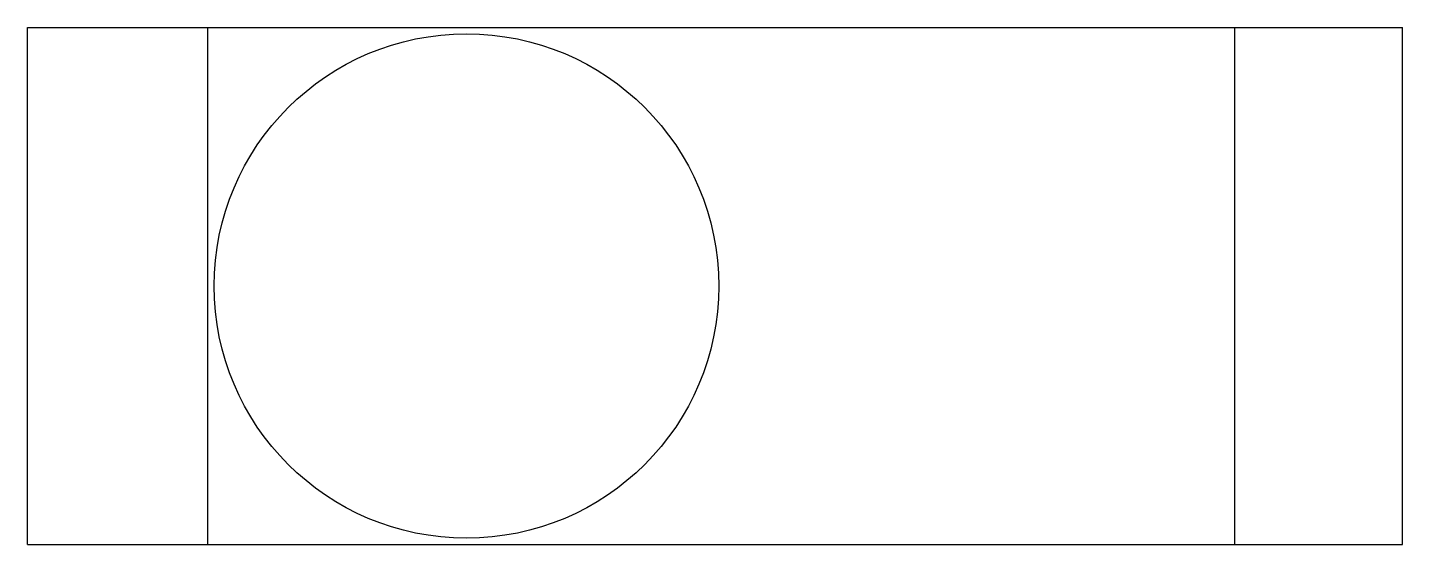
# Model space of a CAD drawing. Extents: x -17.4 to 37.1, y -10.2 to 10.2.
import ezdxf

# ---------------------------------------------------------------- set-up
doc = ezdxf.new("R2010")
doc.units = 0

# ---------------------------------------------------------------- blocks, each defined once
blk = doc.blocks.new('FUSION001')
at = {"color": 0}
for p, q in [((-17.4, -10.25), (-17.4, 10.25)), ((-17.4, 10.25), (-10.25, 10.25)), ((-10.25, -10.25), (-10.25, 10.25)), ((-10.25, 10.25), (30.45, 10.25)), ((30.45, -10.25), (30.45, 10.25)), ((30.45, 10.25), (37.1, 10.25)), ((37.1, -10.25), (37.1, 10.25)), ((-17.4, -10.25), (-10.25, -10.25)), ((-10.25, -10.25), (30.45, -10.25)), ((30.45, -10.25), (37.1, -10.25))]:
    blk.add_line(p, q, dxfattribs=at)
blk.add_circle((0, 0), 10, dxfattribs=at)

msp = doc.modelspace()

# ---------------------------------------------------------------- block references
msp.add_blockref('FUSION001', (0, 0))

doc.saveas('drawing.dxf')
